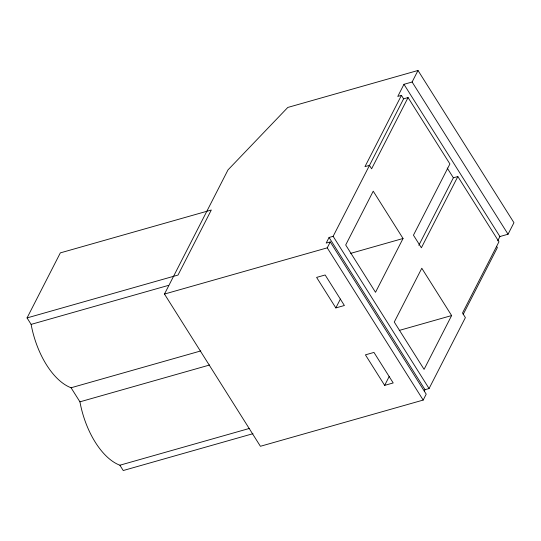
<?xml version="1.0" encoding="UTF-8"?>
<svg xmlns="http://www.w3.org/2000/svg" width="541" height="541" viewBox="0 0 541 541"><rect width="100%" height="100%" fill="white"/><g stroke="black" fill="none" stroke-linecap="round" stroke-linejoin="round"><path stroke-width="0.81" d="M27.05 317.919L60.328 252.884L211.301 210.016L178.023 275.051L27.05 317.919L31.121 324.384A64.514 33.738 74.1 0 0 71.067 387.762L79.933 401.828A64.514 33.738 74.1 0 0 119.879 465.213L123.233 470.528L252.972 433.686M424.293 391.102L425.016 389.696L429.081 388.539L465.388 317.594L462.508 313.016L498.964 241.773L457.842 176.528L421.385 247.778L413.452 235.186L449.909 163.943L408.07 97.556L403.593 98.827L333.141 236.316L329.07 237.472L326.196 243.085L330.267 241.935L426.207 394.159L423.184 400.07L260.41 446.284L164.471 294.061L228.004 169.901L287.792 107.449L418.01 70.472L513.95 222.696L508.053 234.226L499.911 236.539L497.72 240.819M418.01 70.472L412.107 82.002L403.971 84.315L397.77 96.433L401.429 95.392L403.593 98.827M401.429 95.392L364.972 166.635L369.449 165.37L371.613 168.799L408.07 97.556M164.471 294.061L327.244 247.846L330.267 241.935M335.839 307.924L344.387 305.496L325.155 274.977L316.607 277.405L335.839 307.924L340.384 299.058M403.045 238.493L375.515 292.296L345.699 244.985L373.229 191.183L403.045 238.493L350.669 253.364M418.829 245.296L453.365 177.8L457.842 176.528M384.658 385.375L393.199 382.947L373.966 352.428L365.418 354.849L384.658 385.375L389.195 376.502M451.62 315.559L424.083 369.361L394.267 322.051L421.797 268.248L451.62 315.559L399.238 330.429M463.218 314.362L497.368 247.616L496.55 246.311M31.121 324.384L168.461 285.384M71.067 387.762L200.779 350.933M79.933 401.828L209.644 364.999M119.879 465.213L249.59 428.384M412.107 82.002L508.053 234.226M403.971 84.315L499.911 236.539M447.197 168.008L453.365 177.8M333.141 236.316L429.081 388.539M329.07 237.472L425.016 389.696M327.244 247.846L423.184 400.07"/></g></svg>
